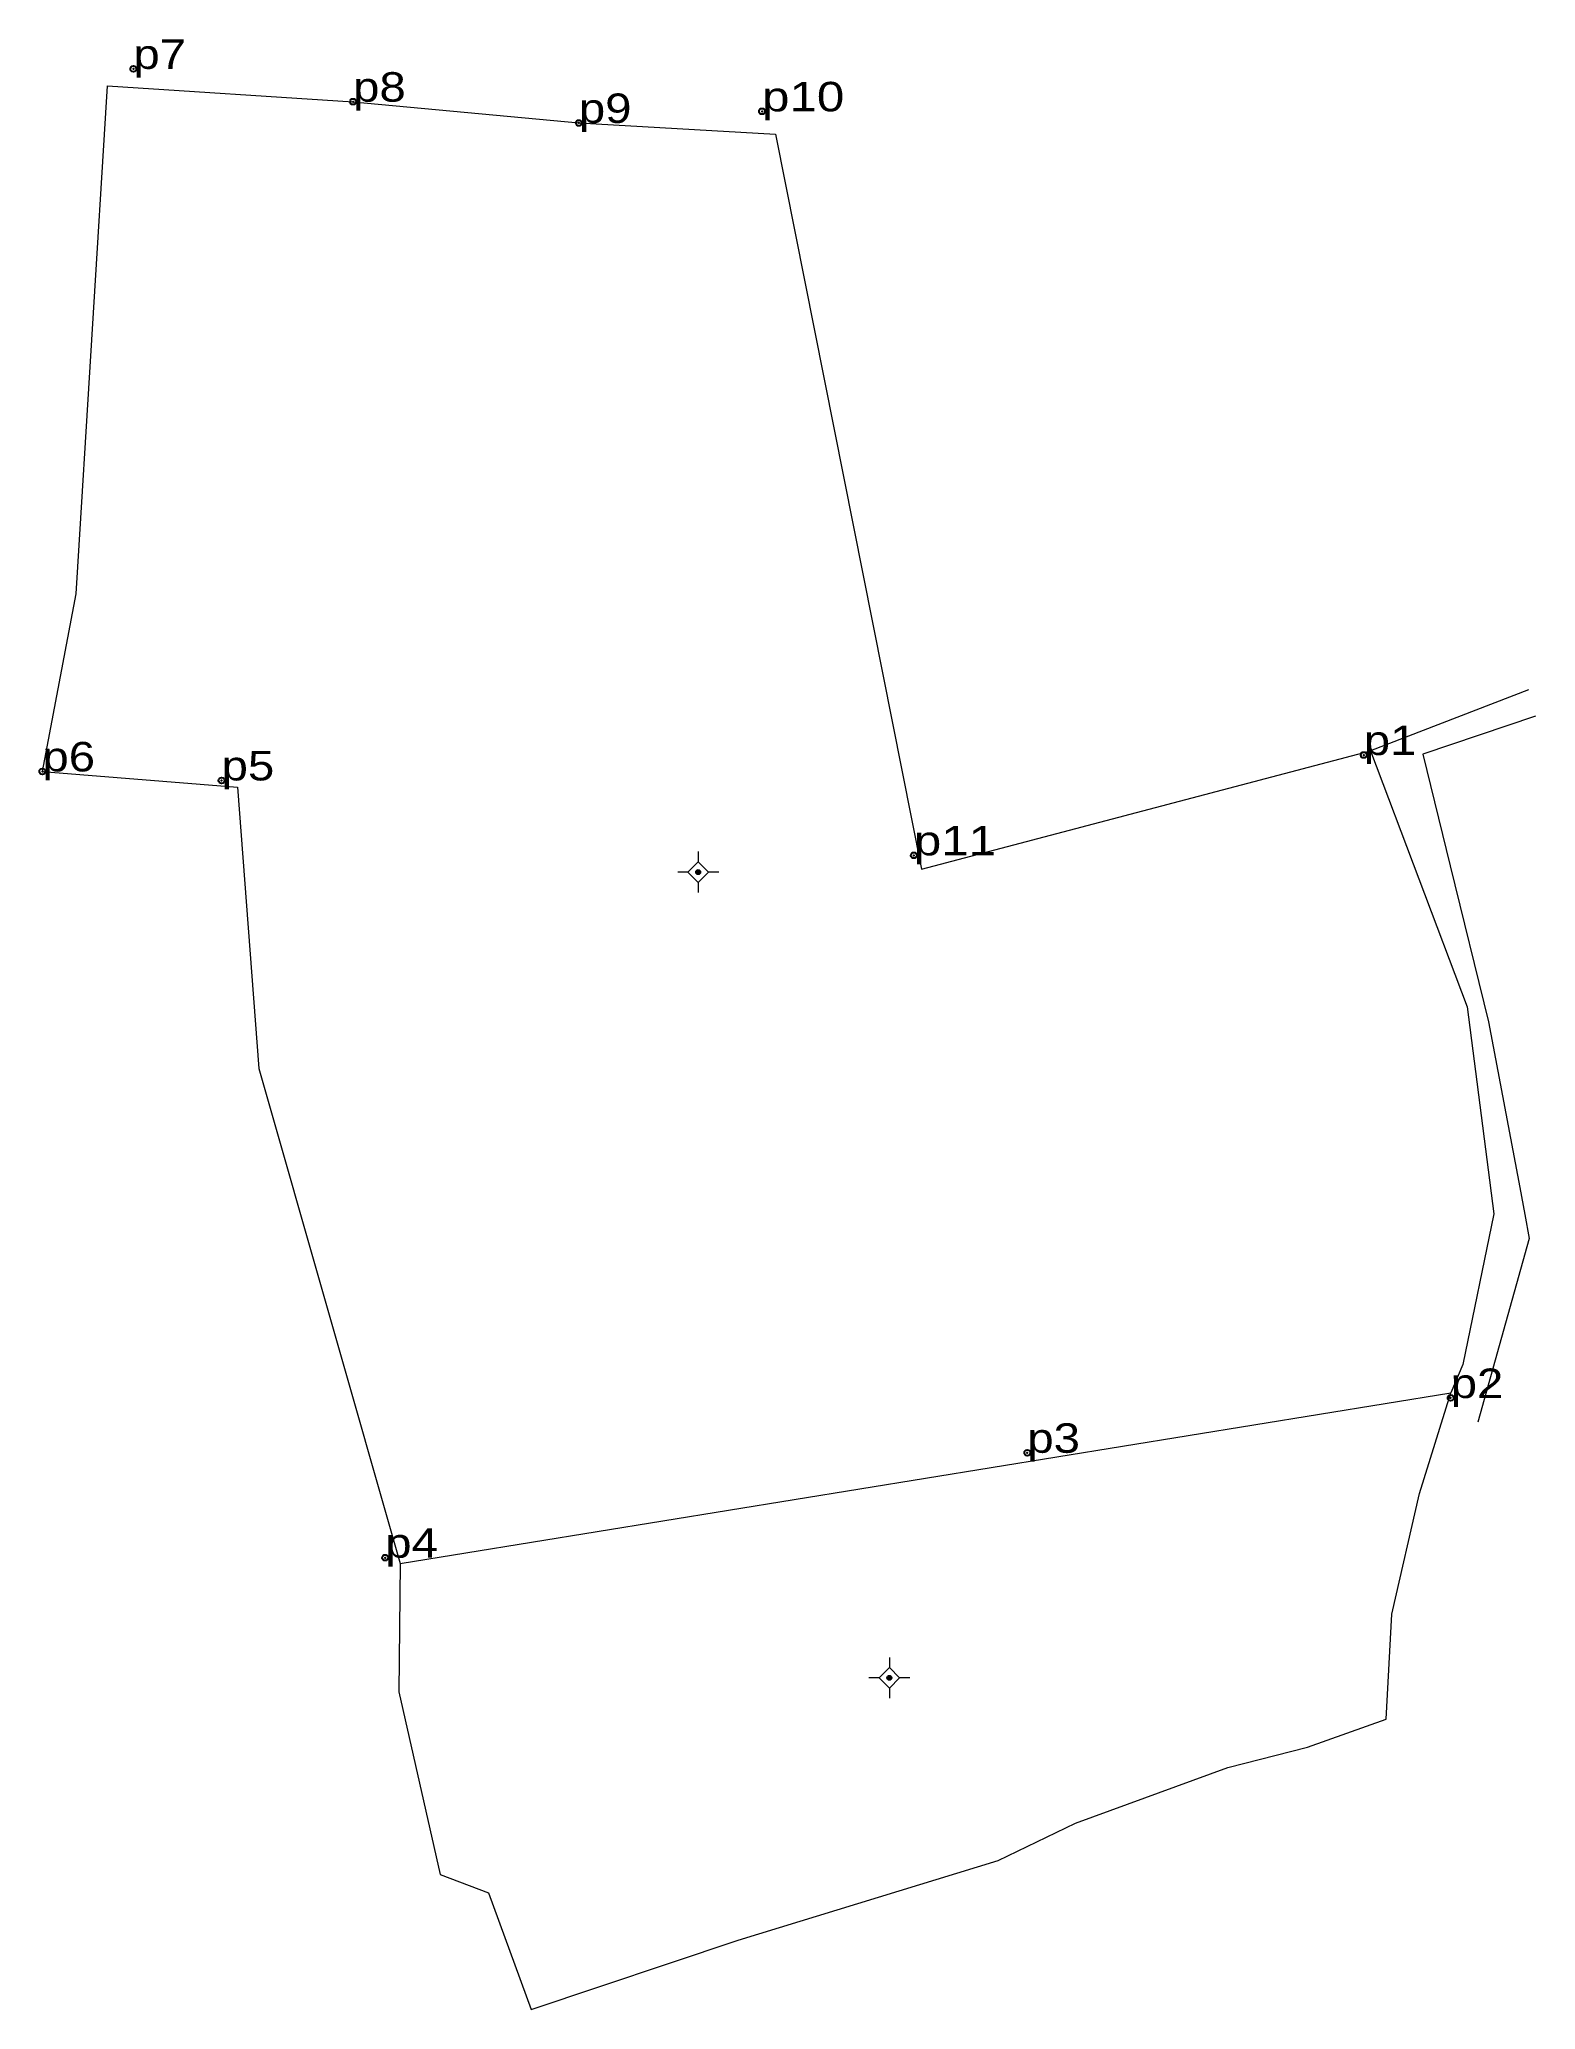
# Model space of a CAD drawing. Header units: metres. Extents: x 551458 to 551549, y 1837851 to 1837972.
import ezdxf

# ---------------------------------------------------------------- set-up
doc = ezdxf.new("R2010")
doc.units = ezdxf.units.M
doc.header["$LTSCALE"] = 0.72
doc.header["$PDMODE"] = 32
doc.header["$PDSIZE"] = 0.36
for name, color, linetype, lineweight in [('10', 7, 'Continuous', 13), ('11', 7, 'Continuous', 13), ('16', 7, 'Continuous', 13)]:
    doc.layers.add(name, color=color, linetype=linetype, lineweight=lineweight)
doc.layers.add('12', color=7, linetype='Continuous')
doc.layers.add('7', color=7, linetype='Continuous')

msp = doc.modelspace()

# ---------------------------------------------------------------- hatches: boundary and pattern name
at = {"layer": '11'}
for points in [[(551497.9781, 1837920.7471, 1), (551497.6781, 1837920.7471, 1)], [(551509.638, 1837871.592, 1), (551509.338, 1837871.592, 1)]]:
    msp.add_hatch(color=256, dxfattribs=at).paths.add_polyline_path(points)

# ---------------------------------------------------------------- linework, layer by layer
at = {"layer": '10'}
msp.add_line((551479.66, 1837878.56), (551543.73, 1837888.98), dxfattribs=at)
for points in [[(551457.83, 1837926.89), (551459.9, 1837937.73), (551461.8, 1837968.72), (551476.78, 1837967.75), (551490.55, 1837966.45), (551502.54, 1837965.77), (551511.45, 1837920.93), (551538.83, 1837928.14)], [(551538.83, 1837928.14), (551544.73, 1837912.53), (551546.35, 1837899.89), (551544.46, 1837890.7), (551543.73, 1837888.98)], [(551457.83, 1837926.89), (551469.73, 1837925.92), (551471.03, 1837908.76), (551479.66, 1837878.56)], [(551479.66, 1837878.56), (551479.58, 1837870.73), (551482.09, 1837859.6), (551485.03, 1837858.47), (551487.65, 1837851.35), (551500.27, 1837855.59), (551516.13, 1837860.45), (551520.85, 1837862.73), (551530.13, 1837866.12), (551534.99, 1837867.37), (551539.78, 1837869.06), (551540.14, 1837875.47), (551541.82, 1837882.84), (551543.73, 1837888.98)]]:
    msp.add_lwpolyline(points, dxfattribs=at)
at = {"layer": '11'}
for p, q in [((551497.83, 1837922), (551497.83, 1837921.37)), ((551497.2, 1837920.75), (551496.58, 1837920.75)), ((551499.08, 1837920.75), (551498.45, 1837920.75)), ((551497.83, 1837920.12), (551497.83, 1837919.5)), ((551509.49, 1837872.84), (551509.49, 1837872.22)), ((551508.86, 1837871.59), (551508.24, 1837871.59)), ((551510.74, 1837871.59), (551510.11, 1837871.59)), ((551509.49, 1837870.97), (551509.49, 1837870.34))]:
    msp.add_line(p, q, dxfattribs=at)
for points in [[(551497.83, 1837921.37), (551497.2, 1837920.75), (551497.83, 1837920.12), (551498.45, 1837920.75)], [(551509.49, 1837872.22), (551508.86, 1837871.59), (551509.49, 1837870.97), (551510.11, 1837871.59)]]:
    msp.add_lwpolyline(points, close=True, dxfattribs=at)
for centre in [(551497.8281, 1837920.7471), (551509.488, 1837871.592)]:
    msp.add_circle(centre, 0.15, dxfattribs=at)
at = {"layer": '16'}
msp.add_line((551548.46, 1837931.87), (551538.83, 1837928.14), dxfattribs=at)
msp.add_lwpolyline([(551548.9, 1837930.26), (551542.03, 1837927.94), (551543.7, 1837921.14), (551546.03, 1837911.62), (551547.93, 1837901.5), (551548.24, 1837899.86), (551548.51, 1837898.4), (551545.37, 1837887.18)], dxfattribs=at)
at = {"layer": '7'}
for p in [(551463.38, 1837969.75), (551476.78, 1837967.75), (551490.55, 1837966.45), (551501.72, 1837967.16), (551538.42, 1837927.89), (551457.83, 1837926.89), (551468.76, 1837926.34), (551510.98, 1837921.77), (551543.72, 1837888.67), (551517.9, 1837885.32), (551478.74, 1837878.92)]:
    msp.add_point(p, dxfattribs=at)

# ---------------------------------------------------------------- texts
at = {"layer": '12'}
for s, width, p in [('p7', 1.2, (551463.38, 1837969.75)), ('p8', 1.2, (551476.78, 1837967.75)), ('p10', 1.25, (551501.72, 1837967.16)), ('p9', 1.2, (551490.55, 1837966.45)), ('p1', 1.2, (551538.42, 1837927.89)), ('p6', 1.2, (551457.83, 1837926.89)), ('p5', 1.2, (551468.76, 1837926.34)), ('p11', 1.25, (551510.98, 1837921.77)), ('p2', 1.2, (551543.72, 1837888.66)), ('p3', 1.2, (551517.9, 1837885.32)), ('p4', 1.2, (551478.74, 1837878.92))]:
    msp.add_text(s, height=1.8, dxfattribs=dict(at, width=width)).set_placement(p)

doc.saveas('drawing.dxf')
